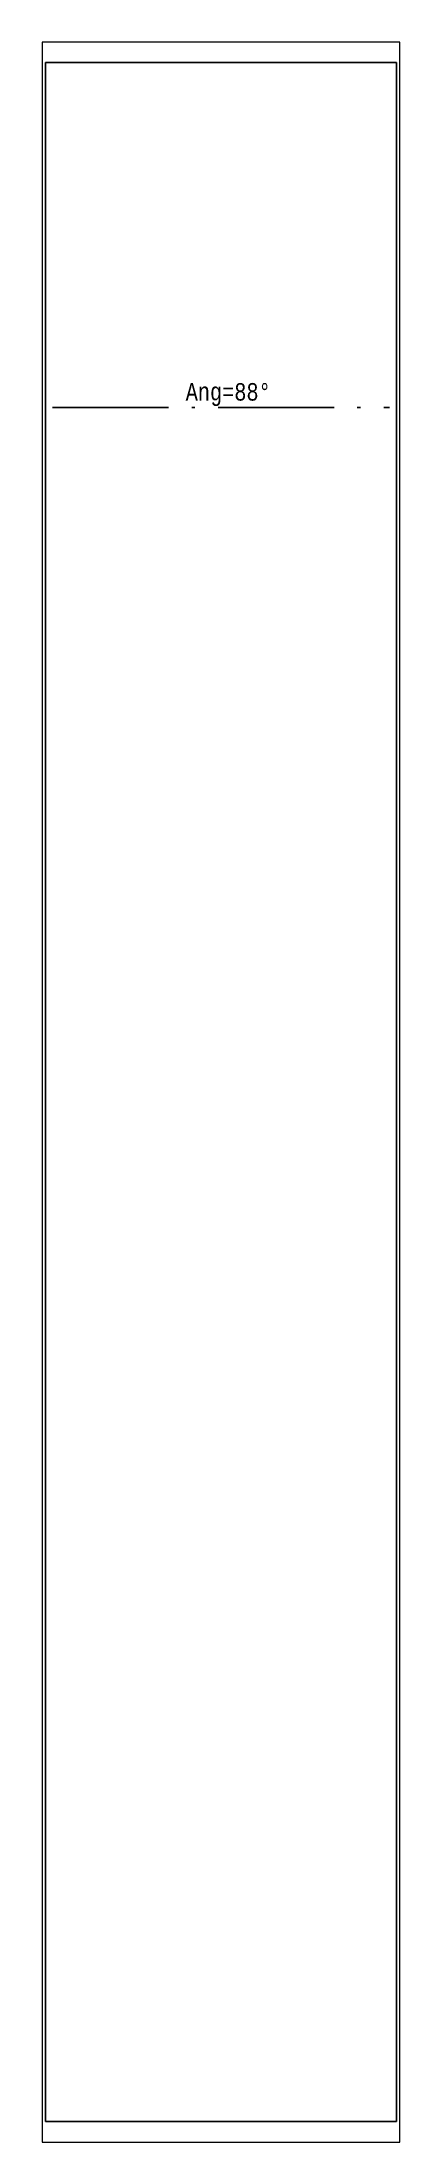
# Paper-space layout 'Layout1' of a CAD drawing. Header units: millimetres. Extents: x 112 to 145, y 0 to 195.
# The model-space entities are those that its viewports show. They can reach past a viewport. Long polylines and large blocks are cut down to what shows.
import ezdxf

# ---------------------------------------------------------------- set-up
doc = ezdxf.new("R2010")
doc.units = ezdxf.units.MM
doc.header["$LTSCALE"] = 25
doc.linetypes.add('DASHDOT', pattern=[1, 0.7, -0.14, 0.02, -0.14])
doc.layers.add('3_Pezzi', color=7, linetype='Continuous')
doc.layers.add('98_Cartiglio', color=7, linetype='Continuous')
doc.styles.add('SHX_Style', font='MONOTXT')

msp = doc.modelspace()

# ---------------------------------------------------------------- linework, layer by layer
at = {"layer": '3_Pezzi', "color": 3, "linetype": 'Continuous'}
for p, q in [((0, 97.62), (0, 146.84)), ((0, 146.84), (50, 146.84)), ((50, 146.84), (50, 97.62)), ((0, -146.84), (0, 97.62)), ((50, 97.62), (50, -146.84)), ((50, -146.84), (0, -146.84))]:
    msp.add_line(p, q, dxfattribs=at)
at = {"layer": '98_Cartiglio', "color": 1, "linetype": 'DASHDOT', "ltscale": 0.4}
msp.add_line((1, 97.62), (49, 97.62), dxfattribs=at)

# ---------------------------------------------------------------- texts
at = {"layer": '98_Cartiglio', "color": 2, "linetype": 'Continuous', "style": 'SHX_Style', "width": 0.8}
msp.add_text('Ang=88°', height=2.5, dxfattribs=at).set_placement((19.97, 98.62))

psp = doc.layouts.get("Layout1")

# ---------------------------------------------------------------- viewports
at = {"layer": '0'}
psp.add_viewport(center=(128.5, 97.5), size=(33.2, 195), view_center_point=(25, 0), view_height=299.547, dxfattribs=at)

doc.saveas('drawing.dxf')
